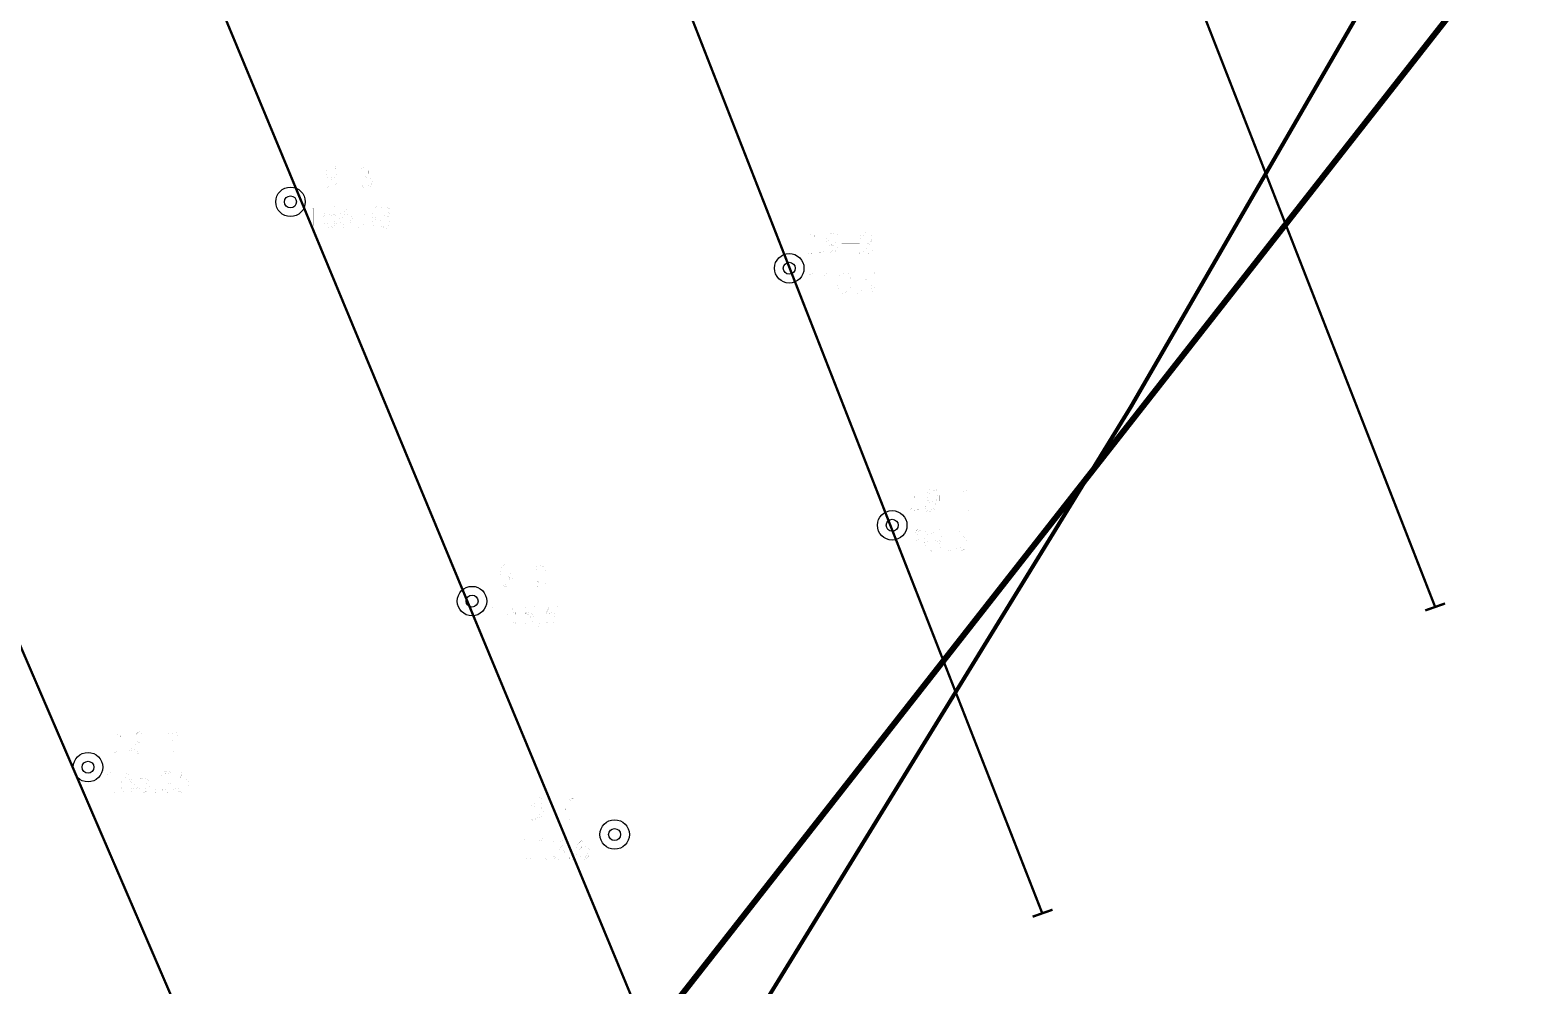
# Model space of a CAD drawing. Extents: x 534263 to 538773, y 4878169 to 4881982.
# Drawn here: x 536309 to 537055, y 4879140 to 4879621 of the extents above; entities that cross this region are included whole.
import ezdxf

# ---------------------------------------------------------------- set-up
doc = ezdxf.new("R2010")
doc.units = 0
doc.layers.get('0').update_dxf_attribs({"color": 6, "linetype": 'CONTINUOUS'})

# ---------------------------------------------------------------- blocks, each defined once
blk = doc.blocks.new('SUB_BLK_181')
at = {"color": 0}
blk.add_circle((0, 0), 0.494, dxfattribs=at)
at = {"color": 1}
blk.add_circle((0, 0), 0.2, dxfattribs=at)

msp = doc.modelspace()

# ---------------------------------------------------------------- linework, layer by layer
at = {"layer": 'F', "color": 6, "const_width": 2}
msp.add_lwpolyline([(536862.28, 4879430.86), (536142.28, 4878258.86), (534656.28, 4878571.86), (535492.08, 4880028.86), (536230.18, 4879706.86), (536376.48, 4879958.86), (536460.48, 4879947.86), (536619.78, 4879984.86), (536662.68, 4880020.86), (536684.78, 4880074.86), (536808.38, 4880018.86), (536868.18, 4879967.86), (536878.08, 4879889.86), (536901.08, 4879797.86), (537032.38, 4879724.86), (536862.28, 4879430.86), (536862.28, 4879430.86)], dxfattribs=at)
at = {"layer": 'TREE_LAYER', "color": 10, "const_width": 1.2}
for points in [[(537015.159, 4879330.992), (536089.313, 4881700.492)], [(536687.486, 4878951.765), (535659.433, 4881428.14)], [(536817.771, 4879177.017), (536033.418, 4881180.22)], [(536561.673, 4878714.128), (535734.348, 4880633.884)], [(537010.306138, 4879328.806182), (537020.333823, 4879332.329423)], [(536813.045019, 4879174.920248), (536823.072705, 4879178.443489)]]:
    msp.add_lwpolyline(points, dxfattribs=at)
at = {"layer": 'TREE_LAYER', "color": 215, "const_width": 3}
msp.add_lwpolyline([(535884.66356, 4878176.428041), (537593.28, 4880355.86), (537677.28, 4880686.86), (536792.28, 4881408.86), (536006.28, 4881399.86), (534345.28, 4879516.86), (534264.28, 4878344.86), (534327.716879, 4878171.85033)], dxfattribs=at)
at = {"layer": 'TREE_LAYER', "color": 5, "const_width": 0.01}
for points in [[(536462.488421, 4879552.29627), (536460.982538, 4879552.484505), (536459.602146, 4879552.045289), (536458.849205, 4879551.292348), (536458.472735, 4879550.288427), (536458.284499, 4879549.22176), (536458.472735, 4879547.339407), (536459.100186, 4879546.02176), (536460.104107, 4879545.331564), (536461.73548, 4879545.394309), (536462.927636, 4879545.833525), (536463.115872, 4879545.708034), (536461.609989, 4879542.82176), (536460.041362, 4879541.880583), (536458.033519, 4879541.190387), (536458.033519, 4879540.876662), (536459.790382, 4879541.064897), (536460.606068, 4879541.315878), (536461.73548, 4879541.692348), (536462.864891, 4879542.759015), (536462.990382, 4879542.884505), (536464.119793, 4879544.641368), (536464.621754, 4879546.27274), (536464.621754, 4879549.22176), (536463.994303, 4879550.664897), (536463.178617, 4879551.731564), (536462.488421, 4879552.29627), (536462.488421, 4879552.29627)], [(536460.919793, 4879551.668819), (536461.296264, 4879551.794309), (536461.98646, 4879551.731564), (536462.990382, 4879550.664897), (536463.492342, 4879548.719799), (536463.053127, 4879546.837446), (536462.362931, 4879546.209995), (536460.982538, 4879546.02176), (536459.978617, 4879546.900191), (536459.476656, 4879548.280583), (536459.602146, 4879550.351172), (536460.104107, 4879551.166858), (536460.166852, 4879551.229603), (536460.355087, 4879551.480583), (536460.919793, 4879551.668819), (536460.919793, 4879551.668819)], [(536475.100186, 4879546.711956), (536466.064891, 4879546.711956), (536466.064891, 4879546.209995), (536466.441362, 4879545.833525), (536474.974695, 4879545.833525), (536475.100186, 4879546.02176), (536475.100186, 4879546.711956), (536475.100186, 4879546.711956)], [(536479.241362, 4879551.857054), (536477.233519, 4879551.857054), (536475.853127, 4879550.727642), (536475.727636, 4879550.037446), (536476.857048, 4879550.853132), (536478.362931, 4879551.041368), (536478.990382, 4879550.539407), (536479.366852, 4879549.723721), (536479.366852, 4879548.343328), (536478.802146, 4879547.841368), (536478.049205, 4879547.276662), (536477.233519, 4879546.711956), (536478.864891, 4879546.209995), (536479.743323, 4879545.331564), (536480.057048, 4879544.390387), (536480.057048, 4879543.323721), (536479.868813, 4879542.69627), (536478.802146, 4879541.943328), (536477.609989, 4879541.943328), (536476.417833, 4879542.319799), (536475.727636, 4879542.884505), (536475.853127, 4879542.068819), (536476.417833, 4879541.629603), (536477.923715, 4879541.190387), (536478.927636, 4879541.253132), (536480.057048, 4879541.817838), (536480.559009, 4879542.445289), (536480.93548, 4879543.009995), (536481.06097, 4879543.386466), (536481.249205, 4879544.390387), (536480.872735, 4879545.519799), (536480.308029, 4879546.39823), (536479.053127, 4879546.962936), (536480.370774, 4879548.719799), (536480.559009, 4879549.911956), (536480.370774, 4879550.790387), (536480.057048, 4879551.355093), (536479.241362, 4879551.857054), (536479.241362, 4879551.857054)], [(536448.433519, 4879534.366858), (536492.229597, 4879534.366858)], [(536452.951166, 4879531.857054), (536452.072735, 4879531.857054), (536449.813911, 4879530.602152), (536449.939401, 4879530.602152), (536451.570774, 4879531.041368), (536451.570774, 4879529.911956), (536451.570774, 4879522.194309), (536451.508029, 4879521.755093), (536450.441362, 4879521.315878), (536454.080578, 4879521.315878), (536453.139401, 4879521.692348), (536452.951166, 4879521.755093), (536452.951166, 4879522.131564), (536452.951166, 4879531.857054), (536452.951166, 4879531.857054)], [(536463.053127, 4879531.857054), (536461.609989, 4879532.108034), (536459.539401, 4879530.853132), (536458.033519, 4879529.34725), (536457.217833, 4879527.904113), (536456.778617, 4879526.209995), (536457.029597, 4879523.825681), (536458.033519, 4879522.006074), (536459.351166, 4879521.190387), (536460.919793, 4879521.190387), (536461.672735, 4879521.504113), (536462.613911, 4879522.194309), (536463.115872, 4879523.19823), (536463.429597, 4879524.641368), (536463.429597, 4879525.206074), (536463.241362, 4879526.335485), (536462.739401, 4879526.962936), (536462.425676, 4879527.339407), (536461.98646, 4879527.715878), (536461.296264, 4879527.904113), (536460.166852, 4879528.029603), (536459.225676, 4879527.653132), (536458.53548, 4879527.213917), (536458.66097, 4879527.778623), (536459.539401, 4879529.723721), (536459.602146, 4879529.786466), (536460.919793, 4879530.915878), (536462.049205, 4879531.668819), (536462.049205, 4879531.668819), (536463.053127, 4879531.731564), (536463.053127, 4879531.857054), (536463.053127, 4879531.857054)], [(536471.021754, 4879531.857054), (536469.578617, 4879532.108034), (536467.508029, 4879530.853132), (536466.002146, 4879529.34725), (536465.18646, 4879527.904113), (536464.747244, 4879526.209995), (536464.998225, 4879523.825681), (536466.002146, 4879522.006074), (536467.319793, 4879521.190387), (536468.888421, 4879521.190387), (536469.641362, 4879521.504113), (536470.582538, 4879522.194309), (536471.084499, 4879523.19823), (536471.398225, 4879524.641368), (536471.398225, 4879525.206074), (536471.209989, 4879526.335485), (536470.708029, 4879526.962936), (536470.394303, 4879527.339407), (536469.955087, 4879527.715878), (536469.264891, 4879527.904113), (536468.13548, 4879528.029603), (536467.194303, 4879527.653132), (536466.504107, 4879527.213917), (536466.629597, 4879527.778623), (536467.508029, 4879529.723721), (536467.570774, 4879529.786466), (536468.888421, 4879530.915878), (536470.017833, 4879531.668819), (536470.017833, 4879531.668819), (536471.021754, 4879531.731564), (536471.021754, 4879531.857054), (536471.021754, 4879531.857054)], [(536482.943323, 4879531.857054), (536479.429597, 4879531.857054), (536478.802146, 4879530.790387), (536477.421754, 4879528.029603), (536477.170774, 4879527.653132), (536479.429597, 4879527.715878), (536480.93548, 4879527.213917), (536481.625676, 4879526.335485), (536481.688421, 4879525.143328), (536481.43744, 4879523.888427), (536480.93548, 4879523.323721), (536480.496264, 4879523.009995), (536479.555087, 4879522.759015), (536478.613911, 4879522.94725), (536477.86097, 4879523.386466), (536476.919793, 4879523.825681), (536476.292342, 4879523.260976), (536477.798225, 4879521.943328), (536479.304107, 4879521.566858), (536480.119793, 4879521.378623), (536481.625676, 4879522.131564), (536482.441362, 4879523.135485), (536482.817833, 4879524.139407), (536482.943323, 4879525.89627), (536482.629597, 4879526.962936), (536482.002146, 4879527.904113), (536481.06097, 4879528.468819), (536479.680578, 4879528.594309), (536478.174695, 4879528.217838), (536478.488421, 4879528.719799), (536479.492342, 4879530.727642), (536482.817833, 4879530.727642), (536483.319793, 4879531.543328), (536482.943323, 4879531.857054), (536482.943323, 4879531.857054)], [(536488.904107, 4879532.170779), (536487.084499, 4879532.233525), (536485.766852, 4879531.229603), (536485.264891, 4879530.413917), (536485.264891, 4879528.719799), (536486.959009, 4879526.962936), (536485.766852, 4879525.708034), (536485.139401, 4879524.390387), (536485.139401, 4879523.19823), (536485.704107, 4879521.880583), (536486.770774, 4879521.127642), (536488.151166, 4879520.876662), (536489.406068, 4879521.253132), (536490.096264, 4879521.943328), (536490.598225, 4879522.82176), (536490.598225, 4879524.704113), (536489.970774, 4879525.833525), (536488.841362, 4879527.025681), (536490.409989, 4879528.845289), (536490.409989, 4879530.351172), (536489.970774, 4879531.166858), (536488.904107, 4879532.233525), (536488.904107, 4879532.170779)], [(536487.209989, 4879531.668819), (536487.272735, 4879531.731564), (536488.402146, 4879531.731564), (536489.280578, 4879531.041368), (536489.343323, 4879530.790387), (536489.657048, 4879530.100191), (536489.657048, 4879529.033525), (536488.339401, 4879527.402152), (536487.272735, 4879527.402152), (536485.955087, 4879528.782544), (536486.268813, 4879530.727642), (536487.209989, 4879531.668819), (536487.209989, 4879531.668819)], [(536459.351166, 4879527.151172), (536459.664891, 4879527.464897), (536460.919793, 4879527.464897), (536461.923715, 4879526.523721), (536462.425676, 4879525.268819), (536462.11195, 4879523.009995), (536460.919793, 4879521.880583), (536460.166852, 4879521.880583), (536458.974695, 4879522.633525), (536458.409989, 4879523.825681), (536458.409989, 4879525.959015), (536459.03744, 4879526.837446), (536459.351166, 4879527.151172), (536459.351166, 4879527.151172)], [(536467.319793, 4879527.151172), (536467.633519, 4879527.464897), (536468.888421, 4879527.464897), (536469.892342, 4879526.523721), (536470.394303, 4879525.268819), (536470.080578, 4879523.009995), (536468.888421, 4879521.880583), (536468.13548, 4879521.880583), (536466.943323, 4879522.633525), (536466.378617, 4879523.825681), (536466.378617, 4879525.959015), (536467.006068, 4879526.837446), (536467.319793, 4879527.151172), (536467.319793, 4879527.151172)], [(536487.900186, 4879526.586466), (536488.841362, 4879526.209995), (536489.594303, 4879525.206074), (536489.908029, 4879523.386466), (536489.594303, 4879522.319799), (536488.464891, 4879521.504113), (536487.398225, 4879521.504113), (536486.708029, 4879522.006074), (536485.892342, 4879523.19823), (536485.766852, 4879524.766858), (536486.268813, 4879525.708034), (536486.833519, 4879526.209995), (536487.33548, 4879526.460976), (536487.900186, 4879526.586466)], [(536474.849205, 4879522.69627), (536474.347244, 4879522.884505), (536473.845284, 4879522.69627), (536473.468813, 4879522.319799), (536473.468813, 4879521.504113), (536473.970774, 4879521.190387), (536474.849205, 4879521.378623), (536474.974695, 4879521.817838), (536474.974695, 4879521.880583), (536474.974695, 4879522.382544), (536474.849205, 4879522.69627), (536474.849205, 4879522.69627)], [(536704.816068, 4879518.507054), (536700.172931, 4879518.507054), (536700.172931, 4879518.381564), (536701.176852, 4879518.381564), (536701.678813, 4879517.189407), (536701.678813, 4879509.534505), (536701.176852, 4879508.530583), (536700.988617, 4879508.342348), (536700.172931, 4879507.965878), (536705.882735, 4879508.091368), (536705.94548, 4879508.091368), (536706.949401, 4879508.091368), (536706.949401, 4879508.154113), (536708.016068, 4879508.154113), (536708.016068, 4879508.154113), (536708.518029, 4879508.154113), (536708.518029, 4879508.216858), (536708.894499, 4879510.852152), (536708.267048, 4879509.659995), (536707.388617, 4879508.656074), (536703.686656, 4879508.718819), (536703.184695, 4879509.032544), (536703.310186, 4879517.503132), (536704.188617, 4879518.381564), (536704.816068, 4879518.381564), (536704.816068, 4879518.507054), (536704.816068, 4879518.507054)], [(536713.537636, 4879518.94627), (536712.031754, 4879519.134505), (536710.651362, 4879518.695289), (536709.898421, 4879517.942348), (536709.52195, 4879516.938427), (536709.333715, 4879515.87176), (536709.52195, 4879513.989407), (536710.149401, 4879512.67176), (536711.153323, 4879511.981564), (536712.784695, 4879512.044309), (536713.976852, 4879512.483525), (536714.165087, 4879512.358034), (536712.659205, 4879509.47176), (536711.090578, 4879508.530583), (536709.082735, 4879507.840387), (536709.082735, 4879507.526662), (536710.839597, 4879507.714897), (536711.655284, 4879507.965878), (536712.784695, 4879508.342348), (536713.914107, 4879509.409015), (536714.039597, 4879509.534505), (536715.169009, 4879511.291368), (536715.67097, 4879512.92274), (536715.67097, 4879515.87176), (536715.043519, 4879517.314897), (536714.227833, 4879518.381564), (536713.537636, 4879518.94627), (536713.537636, 4879518.94627)], [(536711.969009, 4879518.318819), (536712.34548, 4879518.444309), (536713.035676, 4879518.381564), (536714.039597, 4879517.314897), (536714.541558, 4879515.369799), (536714.102342, 4879513.487446), (536713.412146, 4879512.859995), (536712.031754, 4879512.67176), (536711.027833, 4879513.550191), (536710.525872, 4879514.930583), (536710.651362, 4879517.001172), (536711.153323, 4879517.816858), (536711.216068, 4879517.879603), (536711.404303, 4879518.130583), (536711.969009, 4879518.318819), (536711.969009, 4879518.318819)], [(536730.478813, 4879518.507054), (536729.098421, 4879518.758034), (536727.780774, 4879518.318819), (536726.902342, 4879517.503132), (536726.400382, 4879516.561956), (536726.400382, 4879515.87176), (536728.282735, 4879517.565878), (536729.788617, 4879517.628623), (536730.604303, 4879517.063917), (536730.918029, 4879515.87176), (536730.918029, 4879514.303132), (536729.851362, 4879512.232544), (536725.898421, 4879508.154113), (536731.92195, 4879507.965878), (536732.423911, 4879508.467838), (536732.612146, 4879509.84823), (536731.482735, 4879508.969799), (536728.282735, 4879508.969799), (536727.906264, 4879508.969799), (536730.604303, 4879511.981564), (536731.92195, 4879514.303132), (536732.110186, 4879514.867838), (536732.298421, 4879515.432544), (536732.298421, 4879515.558034), (536732.172931, 4879516.059995), (536731.984695, 4879516.875681), (536731.92195, 4879517.126662), (536731.482735, 4879517.816858), (536731.419989, 4879517.879603), (536730.478813, 4879518.507054), (536730.478813, 4879518.507054)], [(536726.149401, 4879513.361956), (536717.114107, 4879513.361956), (536717.114107, 4879512.859995), (536717.490578, 4879512.483525), (536726.023911, 4879512.483525), (536726.149401, 4879512.67176), (536726.149401, 4879513.361956), (536726.149401, 4879513.361956)], [(536699.043519, 4879501.016858), (536734.87097, 4879501.016858)], [(536703.561166, 4879498.507054), (536702.682735, 4879498.507054), (536700.423911, 4879497.252152), (536700.549401, 4879497.252152), (536702.180774, 4879497.691368), (536702.180774, 4879496.561956), (536702.180774, 4879488.844309), (536702.118029, 4879488.405093), (536701.051362, 4879487.965878), (536704.690578, 4879487.965878), (536703.749401, 4879488.342348), (536703.561166, 4879488.405093), (536703.561166, 4879488.781564), (536703.561166, 4879498.507054), (536703.561166, 4879498.507054)], [(536711.529793, 4879498.507054), (536710.651362, 4879498.507054), (536708.392538, 4879497.252152), (536708.518029, 4879497.252152), (536710.149401, 4879497.691368), (536710.149401, 4879496.561956), (536710.149401, 4879488.844309), (536710.086656, 4879488.405093), (536709.019989, 4879487.965878), (536712.659205, 4879487.965878), (536711.718029, 4879488.342348), (536711.529793, 4879488.405093), (536711.529793, 4879488.781564), (536711.529793, 4879498.507054), (536711.529793, 4879498.507054)], [(536719.498421, 4879498.507054), (536717.992538, 4879498.507054), (536716.737636, 4879497.879603), (536716.04744, 4879497.377642), (536715.608225, 4879496.373721), (536715.169009, 4879495.244309), (536715.106264, 4879493.738427), (536715.106264, 4879492.734505), (536715.608225, 4879489.973721), (536716.423911, 4879488.844309), (536717.616068, 4879487.840387), (536719.498421, 4879487.840387), (536719.498421, 4879487.840387), (536720.125872, 4879488.279603), (536720.816068, 4879489.095289), (536721.631754, 4879490.475681), (536721.819989, 4879491.667838), (536722.008225, 4879492.67176), (536722.008225, 4879493.173721), (536722.008225, 4879494.052152), (536721.694499, 4879495.809015), (536721.129793, 4879497.063917), (536720.502342, 4879497.879603), (536719.498421, 4879498.507054), (536719.498421, 4879498.507054)], [(536718.494499, 4879498.130583), (536718.619989, 4879498.130583), (536719.623911, 4879497.754113), (536720.125872, 4879496.875681), (536720.502342, 4879495.558034), (536720.502342, 4879490.789407), (536720.125872, 4879489.34627), (536718.619989, 4879488.216858), (536717.992538, 4879488.342348), (536717.114107, 4879489.032544), (536716.612146, 4879490.977642), (536716.612146, 4879495.056074), (536716.988617, 4879496.499211), (536717.490578, 4879497.503132), (536718.180774, 4879498.067838), (536718.494499, 4879498.130583), (536718.494499, 4879498.130583)], [(536733.553323, 4879498.507054), (536730.039597, 4879498.507054), (536729.412146, 4879497.440387), (536728.031754, 4879494.679603), (536727.780774, 4879494.303132), (536730.039597, 4879494.365878), (536731.54548, 4879493.863917), (536732.235676, 4879492.985485), (536732.298421, 4879491.793328), (536732.04744, 4879490.538427), (536731.54548, 4879489.973721), (536731.106264, 4879489.659995), (536730.165087, 4879489.409015), (536729.223911, 4879489.59725), (536728.47097, 4879490.036466), (536727.529793, 4879490.475681), (536726.902342, 4879489.910976), (536728.408225, 4879488.593328), (536729.914107, 4879488.216858), (536730.729793, 4879488.028623), (536732.235676, 4879488.781564), (536733.051362, 4879489.785485), (536733.427833, 4879490.789407), (536733.553323, 4879492.54627), (536733.239597, 4879493.612936), (536732.612146, 4879494.554113), (536731.67097, 4879495.118819), (536730.290578, 4879495.244309), (536728.784695, 4879494.867838), (536729.098421, 4879495.369799), (536730.102342, 4879497.377642), (536733.427833, 4879497.377642), (536733.929793, 4879498.193328), (536733.553323, 4879498.507054), (536733.553323, 4879498.507054)], [(536725.459205, 4879489.34627), (536724.957244, 4879489.534505), (536724.455284, 4879489.34627), (536724.078813, 4879488.969799), (536724.078813, 4879488.154113), (536724.580774, 4879487.840387), (536725.459205, 4879488.028623), (536725.584695, 4879488.467838), (536725.584695, 4879488.530583), (536725.584695, 4879489.032544), (536725.459205, 4879489.34627), (536725.459205, 4879489.34627)], [(536755.426656, 4879389.347054), (536750.783519, 4879389.347054), (536750.783519, 4879389.221564), (536751.78744, 4879389.221564), (536752.289401, 4879388.029407), (536752.289401, 4879380.374505), (536751.78744, 4879379.370583), (536751.599205, 4879379.182348), (536750.783519, 4879378.805878), (536756.493323, 4879378.931368), (536756.556068, 4879378.931368), (536757.559989, 4879378.931368), (536757.559989, 4879378.994113), (536758.626656, 4879378.994113), (536758.626656, 4879378.994113), (536759.128617, 4879378.994113), (536759.128617, 4879379.056858), (536759.505087, 4879381.692152), (536758.877636, 4879380.499995), (536757.999205, 4879379.496074), (536754.297244, 4879379.558819), (536753.795284, 4879379.872544), (536753.920774, 4879388.343132), (536754.799205, 4879389.221564), (536755.426656, 4879389.221564), (536755.426656, 4879389.347054), (536755.426656, 4879389.347054)], [(536764.148225, 4879389.78627), (536762.642342, 4879389.974505), (536761.26195, 4879389.535289), (536760.509009, 4879388.782348), (536760.132538, 4879387.778427), (536759.944303, 4879386.71176), (536760.132538, 4879384.829407), (536760.759989, 4879383.51176), (536761.763911, 4879382.821564), (536763.395284, 4879382.884309), (536764.58744, 4879383.323525), (536764.775676, 4879383.198034), (536763.269793, 4879380.31176), (536761.701166, 4879379.370583), (536759.693323, 4879378.680387), (536759.693323, 4879378.366662), (536761.450186, 4879378.554897), (536762.265872, 4879378.805878), (536763.395284, 4879379.182348), (536764.524695, 4879380.249015), (536764.650186, 4879380.374505), (536765.779597, 4879382.131368), (536766.281558, 4879383.76274), (536766.281558, 4879386.71176), (536765.654107, 4879388.154897), (536764.838421, 4879389.221564), (536764.148225, 4879389.78627), (536764.148225, 4879389.78627)], [(536762.579597, 4879389.158819), (536762.956068, 4879389.284309), (536763.646264, 4879389.221564), (536764.650186, 4879388.154897), (536765.152146, 4879386.209799), (536764.712931, 4879384.327446), (536764.022735, 4879383.699995), (536762.642342, 4879383.51176), (536761.638421, 4879384.390191), (536761.13646, 4879385.770583), (536761.26195, 4879387.841172), (536761.763911, 4879388.656858), (536761.826656, 4879388.719603), (536762.014891, 4879388.970583), (536762.579597, 4879389.158819), (536762.579597, 4879389.158819)], [(536780.901166, 4879389.347054), (536780.022735, 4879389.347054), (536777.763911, 4879388.092152), (536777.889401, 4879388.092152), (536779.520774, 4879388.531368), (536779.520774, 4879387.401956), (536779.520774, 4879379.684309), (536779.458029, 4879379.245093), (536778.391362, 4879378.805878), (536782.030578, 4879378.805878), (536781.089401, 4879379.182348), (536780.901166, 4879379.245093), (536780.901166, 4879379.621564), (536780.901166, 4879389.347054), (536780.901166, 4879389.347054)], [(536776.759989, 4879384.201956), (536767.724695, 4879384.201956), (536767.724695, 4879383.699995), (536768.101166, 4879383.323525), (536776.634499, 4879383.323525), (536776.759989, 4879383.51176), (536776.759989, 4879384.201956), (536776.759989, 4879384.201956)], [(536750.783519, 4879371.856858), (536784.352146, 4879371.856858)], [(536758.156068, 4879369.78627), (536756.650186, 4879369.974505), (536755.269793, 4879369.535289), (536754.516852, 4879368.782348), (536754.140382, 4879367.778427), (536753.952146, 4879366.71176), (536754.140382, 4879364.829407), (536754.767833, 4879363.51176), (536755.771754, 4879362.821564), (536757.403127, 4879362.884309), (536758.595284, 4879363.323525), (536758.783519, 4879363.198034), (536757.277636, 4879360.31176), (536755.709009, 4879359.370583), (536753.701166, 4879358.680387), (536753.701166, 4879358.366662), (536755.458029, 4879358.554897), (536756.273715, 4879358.805878), (536757.403127, 4879359.182348), (536758.532538, 4879360.249015), (536758.658029, 4879360.374505), (536759.78744, 4879362.131368), (536760.289401, 4879363.76274), (536760.289401, 4879366.71176), (536759.66195, 4879368.154897), (536758.846264, 4879369.221564), (536758.156068, 4879369.78627), (536758.156068, 4879369.78627)], [(536756.58744, 4879369.158819), (536756.963911, 4879369.284309), (536757.654107, 4879369.221564), (536758.658029, 4879368.154897), (536759.159989, 4879366.209799), (536758.720774, 4879364.327446), (536758.030578, 4879363.699995), (536756.650186, 4879363.51176), (536755.646264, 4879364.390191), (536755.144303, 4879365.770583), (536755.269793, 4879367.841172), (536755.771754, 4879368.656858), (536755.834499, 4879368.719603), (536756.022735, 4879368.970583), (536756.58744, 4879369.158819), (536756.58744, 4879369.158819)], [(536766.124695, 4879369.78627), (536764.618813, 4879369.974505), (536763.238421, 4879369.535289), (536762.48548, 4879368.782348), (536762.109009, 4879367.778427), (536761.920774, 4879366.71176), (536762.109009, 4879364.829407), (536762.73646, 4879363.51176), (536763.740382, 4879362.821564), (536765.371754, 4879362.884309), (536766.563911, 4879363.323525), (536766.752146, 4879363.198034), (536765.246264, 4879360.31176), (536763.677636, 4879359.370583), (536761.669793, 4879358.680387), (536761.669793, 4879358.366662), (536763.426656, 4879358.554897), (536764.242342, 4879358.805878), (536765.371754, 4879359.182348), (536766.501166, 4879360.249015), (536766.626656, 4879360.374505), (536767.756068, 4879362.131368), (536768.258029, 4879363.76274), (536768.258029, 4879366.71176), (536767.630578, 4879368.154897), (536766.814891, 4879369.221564), (536766.124695, 4879369.78627), (536766.124695, 4879369.78627)], [(536764.556068, 4879369.158819), (536764.932538, 4879369.284309), (536765.622735, 4879369.221564), (536766.626656, 4879368.154897), (536767.128617, 4879366.209799), (536766.689401, 4879364.327446), (536765.999205, 4879363.699995), (536764.618813, 4879363.51176), (536763.614891, 4879364.390191), (536763.112931, 4879365.770583), (536763.238421, 4879367.841172), (536763.740382, 4879368.656858), (536763.803127, 4879368.719603), (536763.991362, 4879368.970583), (536764.556068, 4879369.158819), (536764.556068, 4879369.158819)], [(536780.179597, 4879369.347054), (536776.665872, 4879369.347054), (536776.038421, 4879368.280387), (536774.658029, 4879365.519603), (536774.407048, 4879365.143132), (536776.665872, 4879365.205878), (536778.171754, 4879364.703917), (536778.86195, 4879363.825485), (536778.924695, 4879362.633328), (536778.673715, 4879361.378427), (536778.171754, 4879360.813721), (536777.732538, 4879360.499995), (536776.791362, 4879360.249015), (536775.850186, 4879360.43725), (536775.097244, 4879360.876466), (536774.156068, 4879361.315681), (536773.528617, 4879360.750976), (536775.034499, 4879359.433328), (536776.540382, 4879359.056858), (536777.356068, 4879358.868623), (536778.86195, 4879359.621564), (536779.677636, 4879360.625485), (536780.054107, 4879361.629407), (536780.179597, 4879363.38627), (536779.865872, 4879364.452936), (536779.238421, 4879365.394113), (536778.297244, 4879365.958819), (536776.916852, 4879366.084309), (536775.41097, 4879365.707838), (536775.724695, 4879366.209799), (536776.728617, 4879368.217642), (536780.054107, 4879368.217642), (536780.556068, 4879369.033328), (536780.179597, 4879369.347054), (536780.179597, 4879369.347054)], [(536772.08548, 4879360.18627), (536771.583519, 4879360.374505), (536771.081558, 4879360.18627), (536770.705087, 4879359.809799), (536770.705087, 4879358.994113), (536771.207048, 4879358.680387), (536772.08548, 4879358.868623), (536772.21097, 4879359.307838), (536772.21097, 4879359.370583), (536772.21097, 4879359.872544), (536772.08548, 4879360.18627), (536772.08548, 4879360.18627)], [(536549.724107, 4879351.70627), (536548.218225, 4879351.894505), (536546.837833, 4879351.455289), (536546.084891, 4879350.702348), (536545.708421, 4879349.698427), (536545.520186, 4879348.63176), (536545.708421, 4879346.749407), (536546.335872, 4879345.43176), (536547.339793, 4879344.741564), (536548.971166, 4879344.804309), (536550.163323, 4879345.243525), (536550.351558, 4879345.118034), (536548.845676, 4879342.23176), (536547.277048, 4879341.290583), (536545.269205, 4879340.600387), (536545.269205, 4879340.286662), (536547.026068, 4879340.474897), (536547.841754, 4879340.725878), (536548.971166, 4879341.102348), (536550.100578, 4879342.169015), (536550.226068, 4879342.294505), (536551.35548, 4879344.051368), (536551.85744, 4879345.68274), (536551.85744, 4879348.63176), (536551.229989, 4879350.074897), (536550.414303, 4879351.141564), (536549.724107, 4879351.70627), (536549.724107, 4879351.70627)], [(536548.15548, 4879351.078819), (536548.53195, 4879351.204309), (536549.222146, 4879351.141564), (536550.226068, 4879350.074897), (536550.728029, 4879348.129799), (536550.288813, 4879346.247446), (536549.598617, 4879345.619995), (536548.218225, 4879345.43176), (536547.214303, 4879346.310191), (536546.712342, 4879347.690583), (536546.837833, 4879349.761172), (536547.339793, 4879350.576858), (536547.402538, 4879350.639603), (536547.590774, 4879350.890583), (536548.15548, 4879351.078819), (536548.15548, 4879351.078819)], [(536562.335872, 4879346.121956), (536553.300578, 4879346.121956), (536553.300578, 4879345.619995), (536553.677048, 4879345.243525), (536562.210382, 4879345.243525), (536562.335872, 4879345.43176), (536562.335872, 4879346.121956), (536562.335872, 4879346.121956)], [(536566.665284, 4879351.267054), (536565.284891, 4879351.518034), (536563.967244, 4879351.078819), (536563.088813, 4879350.263132), (536562.586852, 4879349.321956), (536562.586852, 4879348.63176), (536564.469205, 4879350.325878), (536565.975087, 4879350.388623), (536566.790774, 4879349.823917), (536567.104499, 4879348.63176), (536567.104499, 4879347.063132), (536566.037833, 4879344.992544), (536562.084891, 4879340.914113), (536568.108421, 4879340.725878), (536568.610382, 4879341.227838), (536568.798617, 4879342.60823), (536567.669205, 4879341.729799), (536564.469205, 4879341.729799), (536564.092735, 4879341.729799), (536566.790774, 4879344.741564), (536568.108421, 4879347.063132), (536568.296656, 4879347.627838), (536568.484891, 4879348.192544), (536568.484891, 4879348.318034), (536568.359401, 4879348.819995), (536568.171166, 4879349.635681), (536568.108421, 4879349.886662), (536567.669205, 4879350.576858), (536567.60646, 4879350.639603), (536566.665284, 4879351.267054), (536566.665284, 4879351.267054)], [(536539.653519, 4879333.776858), (536575.48097, 4879333.776858)], [(536544.171166, 4879331.267054), (536543.292735, 4879331.267054), (536541.033911, 4879330.012152), (536541.159401, 4879330.012152), (536542.790774, 4879330.451368), (536542.790774, 4879329.321956), (536542.790774, 4879321.604309), (536542.728029, 4879321.165093), (536541.661362, 4879320.725878), (536545.300578, 4879320.725878), (536544.359401, 4879321.102348), (536544.171166, 4879321.165093), (536544.171166, 4879321.541564), (536544.171166, 4879331.267054), (536544.171166, 4879331.267054)], [(536553.269205, 4879331.267054), (536552.641754, 4879331.267054), (536547.747636, 4879324.616074), (536547.747636, 4879323.612152), (536552.014303, 4879323.612152), (536552.139793, 4879320.851368), (536553.269205, 4879320.851368), (536553.20646, 4879323.674897), (536554.775087, 4879323.612152), (536554.775087, 4879324.616074), (536553.20646, 4879324.678819), (536553.269205, 4879331.267054), (536553.269205, 4879331.267054)], [(536551.763323, 4879329.259211), (536552.139793, 4879329.823917), (536551.951558, 4879324.678819), (536548.751558, 4879324.616074), (536548.626068, 4879324.741564), (536548.751558, 4879325.243525), (536551.763323, 4879329.259211), (536551.763323, 4879329.259211)], [(536562.241754, 4879331.267054), (536558.728029, 4879331.267054), (536558.100578, 4879330.200387), (536556.720186, 4879327.439603), (536556.469205, 4879327.063132), (536558.728029, 4879327.125878), (536560.233911, 4879326.623917), (536560.924107, 4879325.745485), (536560.986852, 4879324.553328), (536560.735872, 4879323.298427), (536560.233911, 4879322.733721), (536559.794695, 4879322.419995), (536558.853519, 4879322.169015), (536557.912342, 4879322.35725), (536557.159401, 4879322.796466), (536556.218225, 4879323.235681), (536555.590774, 4879322.670976), (536557.096656, 4879321.353328), (536558.602538, 4879320.976858), (536559.418225, 4879320.788623), (536560.924107, 4879321.541564), (536561.739793, 4879322.545485), (536562.116264, 4879323.549407), (536562.241754, 4879325.30627), (536561.928029, 4879326.372936), (536561.300578, 4879327.314113), (536560.359401, 4879327.878819), (536558.979009, 4879328.004309), (536557.473127, 4879327.627838), (536557.786852, 4879328.129799), (536558.790774, 4879330.137642), (536562.116264, 4879330.137642), (536562.618225, 4879330.953328), (536562.241754, 4879331.267054), (536562.241754, 4879331.267054)], [(536574.163323, 4879331.267054), (536570.649597, 4879331.267054), (536570.022146, 4879330.200387), (536568.641754, 4879327.439603), (536568.390774, 4879327.063132), (536570.649597, 4879327.125878), (536572.15548, 4879326.623917), (536572.845676, 4879325.745485), (536572.908421, 4879324.553328), (536572.65744, 4879323.298427), (536572.15548, 4879322.733721), (536571.716264, 4879322.419995), (536570.775087, 4879322.169015), (536569.833911, 4879322.35725), (536569.08097, 4879322.796466), (536568.139793, 4879323.235681), (536567.512342, 4879322.670976), (536569.018225, 4879321.353328), (536570.524107, 4879320.976858), (536571.339793, 4879320.788623), (536572.845676, 4879321.541564), (536573.661362, 4879322.545485), (536574.037833, 4879323.549407), (536574.163323, 4879325.30627), (536573.849597, 4879326.372936), (536573.222146, 4879327.314113), (536572.28097, 4879327.878819), (536570.900578, 4879328.004309), (536569.394695, 4879327.627838), (536569.708421, 4879328.129799), (536570.712342, 4879330.137642), (536574.037833, 4879330.137642), (536574.539793, 4879330.953328), (536574.163323, 4879331.267054), (536574.163323, 4879331.267054)], [(536566.069205, 4879322.10627), (536565.567244, 4879322.294505), (536565.065284, 4879322.10627), (536564.688813, 4879321.729799), (536564.688813, 4879320.914113), (536565.190774, 4879320.600387), (536566.069205, 4879320.788623), (536566.194695, 4879321.227838), (536566.194695, 4879321.290583), (536566.194695, 4879321.792544), (536566.069205, 4879322.10627), (536566.069205, 4879322.10627)], [(536356.450382, 4879267.807054), (536351.807244, 4879267.807054), (536351.807244, 4879267.681564), (536352.811166, 4879267.681564), (536353.313127, 4879266.489407), (536353.313127, 4879258.834505), (536352.811166, 4879257.830583), (536352.622931, 4879257.642348), (536351.807244, 4879257.265878), (536357.517048, 4879257.391368), (536357.579793, 4879257.391368), (536358.583715, 4879257.391368), (536358.583715, 4879257.454113), (536359.650382, 4879257.454113), (536359.650382, 4879257.454113), (536360.152342, 4879257.454113), (536360.152342, 4879257.516858), (536360.528813, 4879260.152152), (536359.901362, 4879258.959995), (536359.022931, 4879257.956074), (536355.32097, 4879258.018819), (536354.819009, 4879258.332544), (536354.944499, 4879266.803132), (536355.822931, 4879267.681564), (536356.450382, 4879267.681564), (536356.450382, 4879267.807054), (536356.450382, 4879267.807054)], [(536365.29744, 4879268.120779), (536363.477833, 4879268.183525), (536362.160186, 4879267.179603), (536361.658225, 4879266.363917), (536361.658225, 4879264.669799), (536363.352342, 4879262.912936), (536362.160186, 4879261.658034), (536361.532735, 4879260.340387), (536361.532735, 4879259.14823), (536362.09744, 4879257.830583), (536363.164107, 4879257.077642), (536364.544499, 4879256.826662), (536365.799401, 4879257.203132), (536366.489597, 4879257.893328), (536366.991558, 4879258.77176), (536366.991558, 4879260.654113), (536366.364107, 4879261.783525), (536365.234695, 4879262.975681), (536366.803323, 4879264.795289), (536366.803323, 4879266.301172), (536366.364107, 4879267.116858), (536365.29744, 4879268.183525), (536365.29744, 4879268.120779)], [(536364.293519, 4879262.536466), (536365.234695, 4879262.159995), (536365.987636, 4879261.156074), (536366.301362, 4879259.336466), (536365.987636, 4879258.269799), (536364.858225, 4879257.454113), (536363.791558, 4879257.454113), (536363.101362, 4879257.956074), (536362.285676, 4879259.14823), (536362.160186, 4879260.716858), (536362.662146, 4879261.658034), (536363.226852, 4879262.159995), (536363.728813, 4879262.410976), (536364.293519, 4879262.536466)], [(536363.603323, 4879267.618819), (536363.666068, 4879267.681564), (536364.79548, 4879267.681564), (536365.673911, 4879266.991368), (536365.736656, 4879266.740387), (536366.050382, 4879266.050191), (536366.050382, 4879264.983525), (536364.732735, 4879263.352152), (536363.666068, 4879263.352152), (536362.348421, 4879264.732544), (536362.662146, 4879266.677642), (536363.603323, 4879267.618819), (536363.603323, 4879267.618819)], [(536377.783715, 4879262.661956), (536368.748421, 4879262.661956), (536368.748421, 4879262.159995), (536369.124891, 4879261.783525), (536377.658225, 4879261.783525), (536377.783715, 4879261.97176), (536377.783715, 4879262.661956), (536377.783715, 4879262.661956)], [(536381.924891, 4879267.807054), (536379.917048, 4879267.807054), (536378.536656, 4879266.677642), (536378.411166, 4879265.987446), (536379.540578, 4879266.803132), (536381.04646, 4879266.991368), (536381.673911, 4879266.489407), (536382.050382, 4879265.673721), (536382.050382, 4879264.293328), (536381.485676, 4879263.791368), (536380.732735, 4879263.226662), (536379.917048, 4879262.661956), (536381.548421, 4879262.159995), (536382.426852, 4879261.281564), (536382.740578, 4879260.340387), (536382.740578, 4879259.273721), (536382.552342, 4879258.64627), (536381.485676, 4879257.893328), (536380.293519, 4879257.893328), (536379.101362, 4879258.269799), (536378.411166, 4879258.834505), (536378.536656, 4879258.018819), (536379.101362, 4879257.579603), (536380.607244, 4879257.140387), (536381.611166, 4879257.203132), (536382.740578, 4879257.767838), (536383.242538, 4879258.395289), (536383.619009, 4879258.959995), (536383.744499, 4879259.336466), (536383.932735, 4879260.340387), (536383.556264, 4879261.469799), (536382.991558, 4879262.34823), (536381.736656, 4879262.912936), (536383.054303, 4879264.669799), (536383.242538, 4879265.861956), (536383.054303, 4879266.740387), (536382.740578, 4879267.305093), (536381.924891, 4879267.807054), (536381.924891, 4879267.807054)], [(536346.693519, 4879250.316858), (536390.489597, 4879250.316858)], [(536351.211166, 4879247.807054), (536350.332735, 4879247.807054), (536348.073911, 4879246.552152), (536348.199401, 4879246.552152), (536349.830774, 4879246.991368), (536349.830774, 4879245.861956), (536349.830774, 4879238.144309), (536349.768029, 4879237.705093), (536348.701362, 4879237.265878), (536352.340578, 4879237.265878), (536351.399401, 4879237.642348), (536351.211166, 4879237.705093), (536351.211166, 4879238.081564), (536351.211166, 4879247.807054), (536351.211166, 4879247.807054)], [(536361.313127, 4879247.807054), (536359.869989, 4879248.058034), (536357.799401, 4879246.803132), (536356.293519, 4879245.29725), (536355.477833, 4879243.854113), (536355.038617, 4879242.159995), (536355.289597, 4879239.775681), (536356.293519, 4879237.956074), (536357.611166, 4879237.140387), (536359.179793, 4879237.140387), (536359.932735, 4879237.454113), (536360.873911, 4879238.144309), (536361.375872, 4879239.14823), (536361.689597, 4879240.591368), (536361.689597, 4879241.156074), (536361.501362, 4879242.285485), (536360.999401, 4879242.912936), (536360.685676, 4879243.289407), (536360.24646, 4879243.665878), (536359.556264, 4879243.854113), (536358.426852, 4879243.979603), (536357.485676, 4879243.603132), (536356.79548, 4879243.163917), (536356.92097, 4879243.728623), (536357.799401, 4879245.673721), (536357.862146, 4879245.736466), (536359.179793, 4879246.865878), (536360.309205, 4879247.618819), (536360.309205, 4879247.618819), (536361.313127, 4879247.681564), (536361.313127, 4879247.807054), (536361.313127, 4879247.807054)], [(536369.281754, 4879247.807054), (536365.768029, 4879247.807054), (536365.140578, 4879246.740387), (536363.760186, 4879243.979603), (536363.509205, 4879243.603132), (536365.768029, 4879243.665878), (536367.273911, 4879243.163917), (536367.964107, 4879242.285485), (536368.026852, 4879241.093328), (536367.775872, 4879239.838427), (536367.273911, 4879239.273721), (536366.834695, 4879238.959995), (536365.893519, 4879238.709015), (536364.952342, 4879238.89725), (536364.199401, 4879239.336466), (536363.258225, 4879239.775681), (536362.630774, 4879239.210976), (536364.136656, 4879237.893328), (536365.642538, 4879237.516858), (536366.458225, 4879237.328623), (536367.964107, 4879238.081564), (536368.779793, 4879239.085485), (536369.156264, 4879240.089407), (536369.281754, 4879241.84627), (536368.968029, 4879242.912936), (536368.340578, 4879243.854113), (536367.399401, 4879244.418819), (536366.019009, 4879244.544309), (536364.513127, 4879244.167838), (536364.826852, 4879244.669799), (536365.830774, 4879246.677642), (536369.156264, 4879246.677642), (536369.658225, 4879247.493328), (536369.281754, 4879247.807054), (536369.281754, 4879247.807054)], [(536379.258225, 4879247.807054), (536377.877833, 4879248.058034), (536376.560186, 4879247.618819), (536375.681754, 4879246.803132), (536375.179793, 4879245.861956), (536375.179793, 4879245.17176), (536377.062146, 4879246.865878), (536378.568029, 4879246.928623), (536379.383715, 4879246.363917), (536379.69744, 4879245.17176), (536379.69744, 4879243.603132), (536378.630774, 4879241.532544), (536374.677833, 4879237.454113), (536380.701362, 4879237.265878), (536381.203323, 4879237.767838), (536381.391558, 4879239.14823), (536380.262146, 4879238.269799), (536377.062146, 4879238.269799), (536376.685676, 4879238.269799), (536379.383715, 4879241.281564), (536380.701362, 4879243.603132), (536380.889597, 4879244.167838), (536381.077833, 4879244.732544), (536381.077833, 4879244.858034), (536380.952342, 4879245.359995), (536380.764107, 4879246.175681), (536380.701362, 4879246.426662), (536380.262146, 4879247.116858), (536380.199401, 4879247.179603), (536379.258225, 4879247.807054), (536379.258225, 4879247.807054)], [(536389.17195, 4879247.807054), (536385.658225, 4879247.807054), (536385.030774, 4879246.740387), (536383.650382, 4879243.979603), (536383.399401, 4879243.603132), (536385.658225, 4879243.665878), (536387.164107, 4879243.163917), (536387.854303, 4879242.285485), (536387.917048, 4879241.093328), (536387.666068, 4879239.838427), (536387.164107, 4879239.273721), (536386.724891, 4879238.959995), (536385.783715, 4879238.709015), (536384.842538, 4879238.89725), (536384.089597, 4879239.336466), (536383.148421, 4879239.775681), (536382.52097, 4879239.210976), (536384.026852, 4879237.893328), (536385.532735, 4879237.516858), (536386.348421, 4879237.328623), (536387.854303, 4879238.081564), (536388.669989, 4879239.085485), (536389.04646, 4879240.089407), (536389.17195, 4879241.84627), (536388.858225, 4879242.912936), (536388.230774, 4879243.854113), (536387.289597, 4879244.418819), (536385.909205, 4879244.544309), (536384.403323, 4879244.167838), (536384.717048, 4879244.669799), (536385.72097, 4879246.677642), (536389.04646, 4879246.677642), (536389.548421, 4879247.493328), (536389.17195, 4879247.807054), (536389.17195, 4879247.807054)], [(536357.611166, 4879243.101172), (536357.924891, 4879243.414897), (536359.179793, 4879243.414897), (536360.183715, 4879242.473721), (536360.685676, 4879241.218819), (536360.37195, 4879238.959995), (536359.179793, 4879237.830583), (536358.426852, 4879237.830583), (536357.234695, 4879238.583525), (536356.669989, 4879239.775681), (536356.669989, 4879241.909015), (536357.29744, 4879242.787446), (536357.611166, 4879243.101172), (536357.611166, 4879243.101172)], [(536373.109205, 4879238.64627), (536372.607244, 4879238.834505), (536372.105284, 4879238.64627), (536371.728813, 4879238.269799), (536371.728813, 4879237.454113), (536372.230774, 4879237.140387), (536373.109205, 4879237.328623), (536373.234695, 4879237.767838), (536373.234695, 4879237.830583), (536373.234695, 4879238.332544), (536373.109205, 4879238.64627), (536373.109205, 4879238.64627)], [(536565.572036, 4879234.763911), (536564.066154, 4879234.952146), (536562.685761, 4879234.512931), (536561.93282, 4879233.75999), (536561.55635, 4879232.756068), (536561.368114, 4879231.689401), (536561.55635, 4879229.807048), (536562.183801, 4879228.489401), (536563.187722, 4879227.799205), (536564.819095, 4879227.86195), (536566.011252, 4879228.301166), (536566.199487, 4879228.175676), (536564.693605, 4879225.289401), (536563.124977, 4879224.348225), (536561.117134, 4879223.658029), (536561.117134, 4879223.344303), (536562.873997, 4879223.532539), (536563.689683, 4879223.783519), (536564.819095, 4879224.15999), (536565.948507, 4879225.226656), (536566.073997, 4879225.352146), (536567.203408, 4879227.109009), (536567.705369, 4879228.740382), (536567.705369, 4879231.689401), (536567.077918, 4879233.132539), (536566.262232, 4879234.199205), (536565.572036, 4879234.763911), (536565.572036, 4879234.763911)], [(536564.003408, 4879234.13646), (536564.379879, 4879234.26195), (536565.070075, 4879234.199205), (536566.073997, 4879233.132539), (536566.575958, 4879231.187441), (536566.136742, 4879229.305088), (536565.446546, 4879228.677637), (536564.066154, 4879228.489401), (536563.062232, 4879229.367833), (536562.560271, 4879230.748225), (536562.685761, 4879232.818813), (536563.187722, 4879233.634499), (536563.250467, 4879233.697244), (536563.438703, 4879233.948225), (536564.003408, 4879234.13646), (536564.003408, 4879234.13646)], [(536582.324977, 4879234.324695), (536581.446546, 4879234.324695), (536579.187722, 4879233.069793), (536579.313212, 4879233.069793), (536580.944585, 4879233.509009), (536580.944585, 4879232.379597), (536580.944585, 4879224.66195), (536580.88184, 4879224.222735), (536579.815173, 4879223.783519), (536583.454389, 4879223.783519), (536582.513212, 4879224.15999), (536582.324977, 4879224.222735), (536582.324977, 4879224.599205), (536582.324977, 4879234.324695), (536582.324977, 4879234.324695)], [(536578.183801, 4879229.179597), (536569.148507, 4879229.179597), (536569.148507, 4879228.677637), (536569.524977, 4879228.301166), (536578.05831, 4879228.301166), (536578.183801, 4879228.489401), (536578.183801, 4879229.179597), (536578.183801, 4879229.179597)], [(536555.501448, 4879216.834499), (536591.328899, 4879216.834499)], [(536560.019095, 4879214.324695), (536559.140663, 4879214.324695), (536556.88184, 4879213.069793), (536557.00733, 4879213.069793), (536558.638703, 4879213.509009), (536558.638703, 4879212.379597), (536558.638703, 4879204.66195), (536558.575958, 4879204.222735), (536557.509291, 4879203.783519), (536561.148507, 4879203.783519), (536560.20733, 4879204.15999), (536560.019095, 4879204.222735), (536560.019095, 4879204.599205), (536560.019095, 4879214.324695), (536560.019095, 4879214.324695)], [(536567.987722, 4879214.324695), (536567.109291, 4879214.324695), (536564.850467, 4879213.069793), (536564.975958, 4879213.069793), (536566.60733, 4879213.509009), (536566.60733, 4879212.379597), (536566.60733, 4879204.66195), (536566.544585, 4879204.222735), (536565.477918, 4879203.783519), (536569.117134, 4879203.783519), (536568.175958, 4879204.15999), (536567.987722, 4879204.222735), (536567.987722, 4879204.599205), (536567.987722, 4879214.324695), (536567.987722, 4879214.324695)], [(536575.95635, 4879214.324695), (536573.948507, 4879214.324695), (536572.568114, 4879213.195284), (536572.442624, 4879212.505088), (536573.572036, 4879213.320774), (536575.077918, 4879213.509009), (536575.705369, 4879213.007048), (536576.08184, 4879212.191362), (536576.08184, 4879210.81097), (536575.517134, 4879210.309009), (536574.764193, 4879209.744303), (536573.948507, 4879209.179597), (536575.579879, 4879208.677637), (536576.45831, 4879207.799205), (536576.772036, 4879206.858029), (536576.772036, 4879205.791362), (536576.583801, 4879205.163911), (536575.517134, 4879204.41097), (536574.324977, 4879204.41097), (536573.13282, 4879204.787441), (536572.442624, 4879205.352146), (536572.568114, 4879204.53646), (536573.13282, 4879204.097244), (536574.638703, 4879203.658029), (536575.642624, 4879203.720774), (536576.772036, 4879204.28548), (536577.273997, 4879204.912931), (536577.650467, 4879205.477637), (536577.775958, 4879205.854107), (536577.964193, 4879206.858029), (536577.587722, 4879207.987441), (536577.023016, 4879208.865872), (536575.768114, 4879209.430578), (536577.085761, 4879211.187441), (536577.273997, 4879212.379597), (536577.085761, 4879213.258029), (536576.772036, 4879213.822735), (536575.95635, 4879214.324695), (536575.95635, 4879214.324695)], [(536590.011252, 4879214.324695), (536588.568114, 4879214.575676), (536586.497526, 4879213.320774), (536584.991644, 4879211.814892), (536584.175958, 4879210.371754), (536583.736742, 4879208.677637), (536583.987722, 4879206.293323), (536584.991644, 4879204.473715), (536586.309291, 4879203.658029), (536587.877918, 4879203.658029), (536588.630859, 4879203.971754), (536589.572036, 4879204.66195), (536590.073997, 4879205.665872), (536590.387722, 4879207.109009), (536590.387722, 4879207.673715), (536590.199487, 4879208.803127), (536589.697526, 4879209.430578), (536589.383801, 4879209.807048), (536588.944585, 4879210.183519), (536588.254389, 4879210.371754), (536587.124977, 4879210.497244), (536586.183801, 4879210.120774), (536585.493605, 4879209.681558), (536585.619095, 4879210.246264), (536586.497526, 4879212.191362), (536586.560271, 4879212.254107), (536587.877918, 4879213.383519), (536589.00733, 4879214.13646), (536589.00733, 4879214.13646), (536590.011252, 4879214.199205), (536590.011252, 4879214.324695), (536590.011252, 4879214.324695)], [(536586.309291, 4879209.618813), (536586.623016, 4879209.932539), (536587.877918, 4879209.932539), (536588.88184, 4879208.991362), (536589.383801, 4879207.73646), (536589.070075, 4879205.477637), (536587.877918, 4879204.348225), (536587.124977, 4879204.348225), (536585.93282, 4879205.101166), (536585.368114, 4879206.293323), (536585.368114, 4879208.426656), (536585.995565, 4879209.305088), (536586.309291, 4879209.618813), (536586.309291, 4879209.618813)], [(536581.917134, 4879205.163911), (536581.415173, 4879205.352146), (536580.913212, 4879205.163911), (536580.536742, 4879204.787441), (536580.536742, 4879203.971754), (536581.038703, 4879203.658029), (536581.917134, 4879203.846264), (536582.042624, 4879204.28548), (536582.042624, 4879204.348225), (536582.042624, 4879204.850186), (536581.917134, 4879205.163911), (536581.917134, 4879205.163911)]]:
    msp.add_lwpolyline(points, dxfattribs=at)

# ---------------------------------------------------------------- block references
at = {"layer": 'TREE_LAYER', "color": 5, "xscale": 15, "yscale": 15}
for p in [(536440.17, 4879534.11), (536690.78, 4879500.76), (536742.52, 4879371.6), (536531.39, 4879333.52), (536338.43, 4879250.06), (536603.03, 4879216.22)]:
    msp.add_blockref('SUB_BLK_181', p, dxfattribs=at)

doc.saveas('drawing.dxf')
